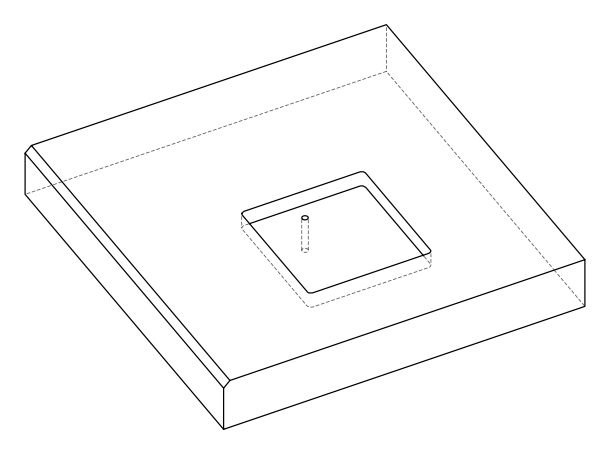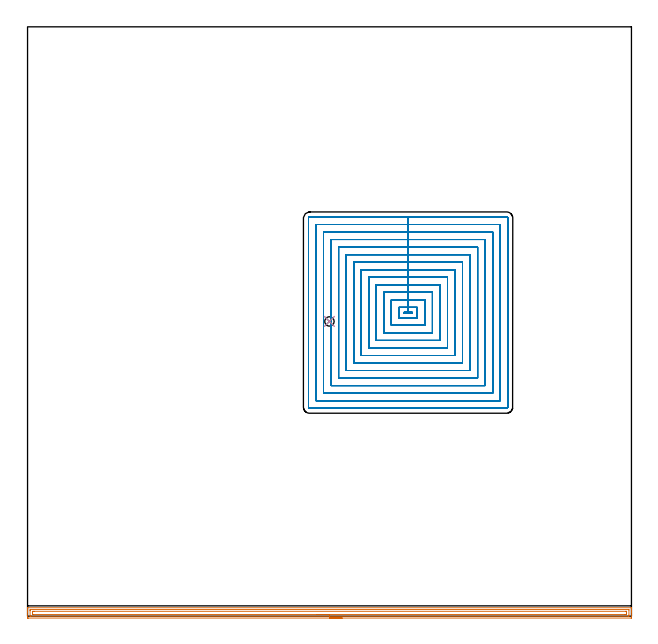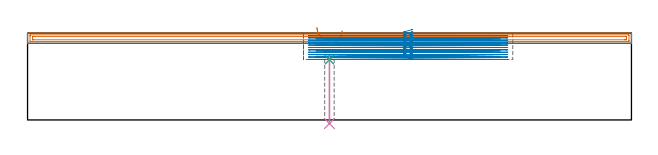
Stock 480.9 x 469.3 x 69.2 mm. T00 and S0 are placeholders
(PLAN: 4 operations, 3 tool changes, 110.4 min)
(1 AREA_MILL | FG_CHAMFER_SURFACE | UGT0205_001 | 11.77 min | 16171 mm3)
(2 MILL_RECTANGULAR_POCKET | POCKET_RECTANGULAR_STRAIGHT | NXT0201_009 | Follow Part, ap 2, ae 75% | 98.41 min | 560702 mm3)
(3 SPOT_DRILL | STEP1HOLE | NXT0321_9005460120000 | 0.03 min | 20 mm3)
(4 DRILL_THROUGH_HOLE_INTO_CENTER | STEP1HOLE | NXT0301_046 | 0.22 min | 2114 mm3)
(TOOL UGT0205_001 | Chamfer Mill 20 x 3 x 45 deg. | D20 FL50 Z2)
(TOOL NXT0201_009 | ENDMILL 8mm [2P460-0800-NA 1630] | D8 FL26 Z6)
(TOOL NXT0321_9005460120000 | NC Spot Drill, 142deg, 12mm, Carbide, Uncoated | D12 PA142 FL30 Z2)
(TOOL NXT0301_046 | Carbide Drill 7.5mm [860.1-0750-038A1-MM 2214] | D7.5 PA140 FL53 Z2)
(OP 1 AREA_MILL)
G17 G21 G94 G90
T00 M6
G54
G17 G0 G90 X250.45 Y-1.5 S1061 M3
G43 Z79.2 H0
Z71.
G94 G1 X250.412 Z70.128 F250.
X250.298 Z69.263
X250.109 Z68.412
X249.847 Z67.58
X249.513 Z66.774
X249.11 Z66.
X248.642 Z65.264
X248.11 Z64.572
X247.521 Z63.929
X246.878 Z63.339
X246.186 Z62.808
X245.45 Z62.34
X244.676 Z61.937
X243.87 Z61.603
X243.038 Z61.341
X242.186 Z61.152
X241.322 Z61.038
X240.45 Z61.
X0.616
X0.27 Y-1.497 Z61.002
X0.01 Y-1.492 Z61.006
X0. Y-1.228 Z61.269
Y3.488 Z65.983
Y4.039 Z66.536
Y4.377 Z66.873
Y4.927 Z67.423
Y5.265 Z67.76
Y5.94 Z68.44
Y6.284 Z68.784
X0.006 Y6.662 Z69.154
X0.01 Y6.697 Z69.188
X0.17 Y6.7 Z69.2
X480.73
X480.89 Y6.697 Z69.188
X480.894 Y6.662 Z69.154
X480.9 Y6.284 Z68.784
Y5.94 Z68.44
Y5.265 Z67.76
Y4.039 Z66.536
Y3.488 Z65.983
Y2.875 Z65.371
Y-0.953 Z61.544
X480.898 Y-1.23 Z61.267
X480.89 Y-1.492 Z61.006
X480.628 Y-1.499 Z60.999
X240.45 Y-1.5 Z61.
Y-0.086 Z62.414
X2.403 Y-0.085 Z62.415
X2.01 Y-0.065 Z62.435
X2.001 Y0.334 Z62.834
X2. Y4.377 Z66.877
X2.001 Y4.776 Z67.276
X2.01 Y5.265 Z67.765
X2.382 Y5.285 Z67.785
X2.403
X478.497
X478.89 Y5.265 Z67.765
X478.899 Y4.866 Z67.366
X478.9 Y0.823 Z63.323
X478.899 Y0.424 Z62.924
X478.89 Y-0.065 Z62.435
X478.518 Y-0.085 Z62.415
X478.497 Y-0.086 Z62.414
X240.45
Y1.328 Z63.828
X4.575
X4.189 Y1.33 Z63.83
X4.061 Y1.332 Z63.832
X4.023 Y1.335 Z63.835
X4.01 Y1.399 Z63.899
X4.004 Y1.523 Z64.023
X4.001 Y1.712 Z64.212
Y3.488 Z65.988
X4.002 Y3.675 Z66.175
X4.01 Y3.858 Z66.358
X4.189 Y3.864 Z66.364
X4.699 Y3.87 Z66.37
X5.083 Y3.871 Z66.371
X5.59 Y3.872 Z66.372
X476.325 Y3.871 Z66.371
X476.711 Y3.87 Z66.37
X476.839 Y3.868 Z66.368
X476.877 Y3.865 Z66.365
X476.89 Y3.801 Z66.301
X476.896 Y3.676 Z66.176
X476.899 Y3.488 Z65.988
Y1.712 Z64.212
X476.898 Y1.525 Z64.025
X476.89 Y1.342 Z63.842
X476.711 Y1.335 Z63.835
X476.202 Y1.33 Z63.83
X475.817 Y1.329 Z63.829
X475.31 Y1.328 Z63.828
X240.45
X239.578 Z63.866
X238.714 Z63.98
X237.862 Z64.169
X237.03 Z64.431
X236.224 Z64.765
X235.45 Z65.168
X234.714 Z65.637
X234.022 Z66.168
X233.379 Z66.757
X232.79 Z67.4
X232.258 Z68.093
X231.79 Z68.828
X231.387 Z69.602
X231.053 Z70.408
X230.791 Z71.24
X230.602 Z72.092
X230.488 Z72.957
X230.45 Z73.828
G0 Z79.2
M5
M2
(OP 2 MILL_RECTANGULAR_POCKET)
G17 G21 G94 G90
T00 M6
G54
G17 G0 G90 X305.729 Y241.6 S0 M3
G43 Z79.2 H1
Z72.2
G94 G1 X306.4 Z72.02 F250.
Y241.9 Z71.94
X299.7 Z70.144
Y241.6 Z70.064
X306.4 Z68.269
Y241.9 Z68.188
X303.05 Z67.291
X299.7 F500.
Y241.6
X306.4
Y241.9
X303.05
Y245.9
X295.7
Y237.6
X310.4
Y245.9
X303.05
Y251.9
X289.7
Y231.6
X316.4
Y251.9
X303.05
Y257.9
X283.7
Y225.6
X322.4
Y257.9
X303.05
Y263.9
X277.7
Y219.6
X328.4
Y263.9
X303.05
Y269.9
X271.7
Y213.6
X334.4
Y269.9
X303.05
Y275.9
X265.7
Y207.6
X340.4
Y275.9
X303.05
Y281.9
X259.7
Y201.6
X346.4
Y281.9
X303.05
Y287.9
X253.7
Y195.6
X352.4
Y287.9
X303.05
Y293.9
X247.7
Y189.6
X358.4
Y293.9
X303.05
Y299.9
X241.7
Y183.6
X364.4
Y299.9
X303.05
Y305.9
X235.7
Y177.6
X370.4
Y305.9
X303.05
Y311.9
X229.7
Y171.6
X376.4
Y311.9
X303.05
Y317.9
X224.6
G3 X223.7 Y317. R0.9
G1 Y166.5
G3 X224.6 Y165.6 R0.9
G1 X381.5
G3 X382.4 Y166.5 R0.9
G1 Y317.
G3 X381.5 Y317.9 R0.9
G1 X303.05
X302.05
G0 X305.729 Y241.6 Z70.291
G1 X306.4 Z70.111 F250.
Y241.9 Z70.031
X299.7 Z68.235
Y241.6 Z68.155
X306.4 Z66.36
Y241.9 Z66.279
X303.05 Z65.382
X299.7 F500.
Y241.6
X306.4
Y241.9
X303.05
Y245.9
X295.7
Y237.6
X310.4
Y245.9
X303.05
Y251.9
X289.7
Y231.6
X316.4
Y251.9
X303.05
Y257.9
X283.7
Y225.6
X322.4
Y257.9
X303.05
Y263.9
X277.7
Y219.6
X328.4
Y263.9
X303.05
Y269.9
X271.7
Y213.6
X334.4
Y269.9
X303.05
Y275.9
X265.7
Y207.6
X340.4
Y275.9
X303.05
Y281.9
X259.7
Y201.6
X346.4
Y281.9
X303.05
Y287.9
X253.7
Y195.6
X352.4
Y287.9
X303.05
Y293.9
X247.7
Y189.6
X358.4
Y293.9
X303.05
Y299.9
X241.7
Y183.6
X364.4
Y299.9
X303.05
Y305.9
X235.7
Y177.6
X370.4
Y305.9
X303.05
Y311.9
X229.7
Y171.6
X376.4
Y311.9
X303.05
Y317.9
X224.6
G3 X223.7 Y317. R0.9
G1 Y166.5
G3 X224.6 Y165.6 R0.9
G1 X381.5
G3 X382.4 Y166.5 R0.9
G1 Y317.
G3 X381.5 Y317.9 R0.9
G1 X303.05
X302.05
G0 X305.729 Y241.6 Z68.382
G1 X306.4 Z68.202 F250.
Y241.9 Z68.122
X299.7 Z66.326
Y241.6 Z66.246
X306.4 Z64.451
Y241.9 Z64.37
X303.05 Z63.473
X299.7 F500.
Y241.6
X306.4
Y241.9
X303.05
Y245.9
X295.7
Y237.6
X310.4
Y245.9
X303.05
Y251.9
X289.7
Y231.6
X316.4
Y251.9
X303.05
Y257.9
X283.7
Y225.6
X322.4
Y257.9
X303.05
Y263.9
X277.7
Y219.6
X328.4
Y263.9
X303.05
Y269.9
X271.7
Y213.6
X334.4
Y269.9
X303.05
Y275.9
X265.7
Y207.6
X340.4
Y275.9
X303.05
Y281.9
X259.7
Y201.6
X346.4
Y281.9
X303.05
Y287.9
X253.7
Y195.6
X352.4
Y287.9
X303.05
Y293.9
X247.7
Y189.6
X358.4
Y293.9
X303.05
Y299.9
X241.7
Y183.6
X364.4
Y299.9
X303.05
Y305.9
X235.7
Y177.6
X370.4
Y305.9
X303.05
Y311.9
X229.7
Y171.6
X376.4
Y311.9
X303.05
Y317.9
X224.6
G3 X223.7 Y317. R0.9
G1 Y166.5
G3 X224.6 Y165.6 R0.9
G1 X381.5
G3 X382.4 Y166.5 R0.9
G1 Y317.
G3 X381.5 Y317.9 R0.9
G1 X303.05
X302.05
G0 X305.729 Y241.6 Z66.473
G1 X306.4 Z66.293 F250.
Y241.9 Z66.212
X299.7 Z64.417
Y241.6 Z64.337
X306.4 Z62.542
Y241.9 Z62.461
X303.05 Z61.564
X299.7 F500.
Y241.6
X306.4
Y241.9
X303.05
Y245.9
X295.7
Y237.6
X310.4
Y245.9
X303.05
Y251.9
X289.7
Y231.6
X316.4
Y251.9
X303.05
Y257.9
X283.7
Y225.6
X322.4
Y257.9
X303.05
Y263.9
X277.7
Y219.6
X328.4
Y263.9
X303.05
Y269.9
X271.7
Y213.6
X334.4
Y269.9
X303.05
Y275.9
X265.7
Y207.6
X340.4
Y275.9
X303.05
Y281.9
X259.7
Y201.6
X346.4
Y281.9
X303.05
Y287.9
X253.7
Y195.6
X352.4
Y287.9
X303.05
Y293.9
X247.7
Y189.6
X358.4
Y293.9
X303.05
Y299.9
X241.7
Y183.6
X364.4
Y299.9
X303.05
Y305.9
X235.7
Y177.6
X370.4
Y305.9
X303.05
Y311.9
X229.7
Y171.6
X376.4
Y311.9
X303.05
Y317.9
X224.6
G3 X223.7 Y317. R0.9
G1 Y166.5
G3 X224.6 Y165.6 R0.9
G1 X381.5
G3 X382.4 Y166.5 R0.9
G1 Y317.
G3 X381.5 Y317.9 R0.9
G1 X303.05
X302.05
G0 X305.729 Y241.6 Z64.564
G1 X306.4 Z64.384 F250.
Y241.9 Z64.303
X299.7 Z62.508
Y241.6 Z62.428
X306.4 Z60.633
Y241.9 Z60.552
X303.05 Z59.654
X299.7 F500.
Y241.6
X306.4
Y241.9
X303.05
Y245.9
X295.7
Y237.6
X310.4
Y245.9
X303.05
Y251.9
X289.7
Y231.6
X316.4
Y251.9
X303.05
Y257.9
X283.7
Y225.6
X322.4
Y257.9
X303.05
Y263.9
X277.7
Y219.6
X328.4
Y263.9
X303.05
Y269.9
X271.7
Y213.6
X334.4
Y269.9
X303.05
Y275.9
X265.7
Y207.6
X340.4
Y275.9
X303.05
Y281.9
X259.7
Y201.6
X346.4
Y281.9
X303.05
Y287.9
X253.7
Y195.6
X352.4
Y287.9
X303.05
Y293.9
X247.7
Y189.6
X358.4
Y293.9
X303.05
Y299.9
X241.7
Y183.6
X364.4
Y299.9
X303.05
Y305.9
X235.7
Y177.6
X370.4
Y305.9
X303.05
Y311.9
X229.7
Y171.6
X376.4
Y311.9
X303.05
Y317.9
X224.6
G3 X223.7 Y317. R0.9
G1 Y166.5
G3 X224.6 Y165.6 R0.9
G1 X381.5
G3 X382.4 Y166.5 R0.9
G1 Y317.
G3 X381.5 Y317.9 R0.9
G1 X303.05
X302.05
G0 X305.729 Y241.6 Z62.654
G1 X306.4 Z62.475 F250.
Y241.9 Z62.394
X299.7 Z60.599
Y241.6 Z60.519
X306.4 Z58.723
Y241.9 Z58.643
X303.05 Z57.745
X299.7 F500.
Y241.6
X306.4
Y241.9
X303.05
Y245.9
X295.7
Y237.6
X310.4
Y245.9
X303.05
Y251.9
X289.7
Y231.6
X316.4
Y251.9
X303.05
Y257.9
X283.7
Y225.6
X322.4
Y257.9
X303.05
Y263.9
X277.7
Y219.6
X328.4
Y263.9
X303.05
Y269.9
X271.7
Y213.6
X334.4
Y269.9
X303.05
Y275.9
X265.7
Y207.6
X340.4
Y275.9
X303.05
Y281.9
X259.7
Y201.6
X346.4
Y281.9
X303.05
Y287.9
X253.7
Y195.6
X352.4
Y287.9
X303.05
Y293.9
X247.7
Y189.6
X358.4
Y293.9
X303.05
Y299.9
X241.7
Y183.6
X364.4
Y299.9
X303.05
Y305.9
X235.7
Y177.6
X370.4
Y305.9
X303.05
Y311.9
X229.7
Y171.6
X376.4
Y311.9
X303.05
Y317.9
X224.6
G3 X223.7 Y317. R0.9
G1 Y166.5
G3 X224.6 Y165.6 R0.9
G1 X381.5
G3 X382.4 Y166.5 R0.9
G1 Y317.
G3 X381.5 Y317.9 R0.9
G1 X303.05
X302.05
G0 X305.729 Y241.6 Z60.745
G1 X306.4 Z60.566 F250.
Y241.9 Z60.485
X299.7 Z58.69
Y241.6 Z58.61
X306.4 Z56.814
Y241.9 Z56.734
X303.05 Z55.836
X299.7 F500.
Y241.6
X306.4
Y241.9
X303.05
Y245.9
X295.7
Y237.6
X310.4
Y245.9
X303.05
Y251.9
X289.7
Y231.6
X316.4
Y251.9
X303.05
Y257.9
X283.7
Y225.6
X322.4
Y257.9
X303.05
Y263.9
X277.7
Y219.6
X328.4
Y263.9
X303.05
Y269.9
X271.7
Y213.6
X334.4
Y269.9
X303.05
Y275.9
X265.7
Y207.6
X340.4
Y275.9
X303.05
Y281.9
X259.7
Y201.6
X346.4
Y281.9
X303.05
Y287.9
X253.7
Y195.6
X352.4
Y287.9
X303.05
Y293.9
X247.7
Y189.6
X358.4
Y293.9
X303.05
Y299.9
X241.7
Y183.6
X364.4
Y299.9
X303.05
Y305.9
X235.7
Y177.6
X370.4
Y305.9
X303.05
Y311.9
X229.7
Y171.6
X376.4
Y311.9
X303.05
Y317.9
X224.6
G3 X223.7 Y317. R0.9
G1 Y166.5
G3 X224.6 Y165.6 R0.9
G1 X381.5
G3 X382.4 Y166.5 R0.9
G1 Y317.
G3 X381.5 Y317.9 R0.9
G1 X303.05
X302.05
G0 X305.729 Y241.6 Z58.836
G1 X306.4 Z58.657 F250.
Y241.9 Z58.576
X299.7 Z56.781
Y241.6 Z56.701
X306.4 Z54.905
Y241.9 Z54.825
X303.05 Z53.927
X299.7 F500.
Y241.6
X306.4
Y241.9
X303.05
Y245.9
X295.7
Y237.6
X310.4
Y245.9
X303.05
Y251.9
X289.7
Y231.6
X316.4
Y251.9
X303.05
Y257.9
X283.7
Y225.6
X322.4
Y257.9
X303.05
Y263.9
X277.7
Y219.6
X328.4
Y263.9
X303.05
Y269.9
X271.7
Y213.6
X334.4
Y269.9
X303.05
Y275.9
X265.7
Y207.6
X340.4
Y275.9
X303.05
Y281.9
X259.7
Y201.6
X346.4
Y281.9
X303.05
Y287.9
X253.7
Y195.6
X352.4
Y287.9
X303.05
Y293.9
X247.7
Y189.6
X358.4
Y293.9
X303.05
Y299.9
X241.7
Y183.6
X364.4
Y299.9
X303.05
Y305.9
X235.7
Y177.6
X370.4
Y305.9
X303.05
Y311.9
X229.7
Y171.6
X376.4
Y311.9
X303.05
Y317.9
X224.6
G3 X223.7 Y317. R0.9
G1 Y166.5
G3 X224.6 Y165.6 R0.9
G1 X381.5
G3 X382.4 Y166.5 R0.9
G1 Y317.
G3 X381.5 Y317.9 R0.9
G1 X303.05
X302.05
G0 X305.729 Y241.6 Z56.927
G1 X306.4 Z56.747 F250.
Y241.9 Z56.667
X299.7 Z54.872
Y241.6 Z54.791
X306.4 Z52.996
Y241.9 Z52.916
X303.05 Z52.018
X299.7 F500.
Y241.6
X306.4
Y241.9
X303.05
Y245.9
X295.7
Y237.6
X310.4
Y245.9
X303.05
Y251.9
X289.7
Y231.6
X316.4
Y251.9
X303.05
Y257.9
X283.7
Y225.6
X322.4
Y257.9
X303.05
Y263.9
X277.7
Y219.6
X328.4
Y263.9
X303.05
Y269.9
X271.7
Y213.6
X334.4
Y269.9
X303.05
Y275.9
X265.7
Y207.6
X340.4
Y275.9
X303.05
Y281.9
X259.7
Y201.6
X346.4
Y281.9
X303.05
Y287.9
X253.7
Y195.6
X352.4
Y287.9
X303.05
Y293.9
X247.7
Y189.6
X358.4
Y293.9
X303.05
Y299.9
X241.7
Y183.6
X364.4
Y299.9
X303.05
Y305.9
X235.7
Y177.6
X370.4
Y305.9
X303.05
Y311.9
X229.7
Y171.6
X376.4
Y311.9
X303.05
Y317.9
X224.6
G3 X223.7 Y317. R0.9
G1 Y166.5
G3 X224.6 Y165.6 R0.9
G1 X381.5
G3 X382.4 Y166.5 R0.9
G1 Y317.
G3 X381.5 Y317.9 R0.9
G1 X303.05
X302.05
G0 X305.729 Y241.6 Z55.018
G1 X306.4 Z54.838 F250.
Y241.9 Z54.758
X299.7 Z52.963
Y241.6 Z52.882
X306.4 Z51.087
Y241.9 Z51.007
X303.05 Z50.109
X299.7 F500.
Y241.6
X306.4
Y241.9
X303.05
Y245.9
X295.7
Y237.6
X310.4
Y245.9
X303.05
Y251.9
X289.7
Y231.6
X316.4
Y251.9
X303.05
Y257.9
X283.7
Y225.6
X322.4
Y257.9
X303.05
Y263.9
X277.7
Y219.6
X328.4
Y263.9
X303.05
Y269.9
X271.7
Y213.6
X334.4
Y269.9
X303.05
Y275.9
X265.7
Y207.6
X340.4
Y275.9
X303.05
Y281.9
X259.7
Y201.6
X346.4
Y281.9
X303.05
Y287.9
X253.7
Y195.6
X352.4
Y287.9
X303.05
Y293.9
X247.7
Y189.6
X358.4
Y293.9
X303.05
Y299.9
X241.7
Y183.6
X364.4
Y299.9
X303.05
Y305.9
X235.7
Y177.6
X370.4
Y305.9
X303.05
Y311.9
X229.7
Y171.6
X376.4
Y311.9
X303.05
Y317.9
X224.6
G3 X223.7 Y317. R0.9
G1 Y166.5
G3 X224.6 Y165.6 R0.9
G1 X381.5
G3 X382.4 Y166.5 R0.9
G1 Y317.
G3 X381.5 Y317.9 R0.9
G1 X303.05
X302.05
G0 X305.729 Y241.6 Z53.109
G1 X306.4 Z52.929 F250.
Y241.9 Z52.849
X299.7 Z51.054
Y241.6 Z50.973
X306.4 Z49.178
Y241.9 Z49.098
X303.05 Z48.2
X299.7 F500.
Y241.6
X306.4
Y241.9
X303.05
Y245.9
X295.7
Y237.6
X310.4
Y245.9
X303.05
Y251.9
X289.7
Y231.6
X316.4
Y251.9
X303.05
Y257.9
X283.7
Y225.6
X322.4
Y257.9
X303.05
Y263.9
X277.7
Y219.6
X328.4
Y263.9
X303.05
Y269.9
X271.7
Y213.6
X334.4
Y269.9
X303.05
Y275.9
X265.7
Y207.6
X340.4
Y275.9
X303.05
Y281.9
X259.7
Y201.6
X346.4
Y281.9
X303.05
Y287.9
X253.7
Y195.6
X352.4
Y287.9
X303.05
Y293.9
X247.7
Y189.6
X358.4
Y293.9
X303.05
Y299.9
X241.7
Y183.6
X364.4
Y299.9
X303.05
Y305.9
X235.7
Y177.6
X370.4
Y305.9
X303.05
Y311.9
X229.7
Y171.6
X376.4
Y311.9
X303.05
Y317.9
X224.6
G3 X223.7 Y317. R0.9
G1 Y166.5
G3 X224.6 Y165.6 R0.9
G1 X381.5
G3 X382.4 Y166.5 R0.9
G1 Y317.
G3 X381.5 Y317.9 R0.9
G1 X303.05
X302.05
G0 Z79.2
M5
M2
(OP 3 SPOT_DRILL)
G17 G21 G94 G90
T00 M6
G54
G17 G0 G90 X240.4 Y234.7 S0 M3
G43 Z79.2 H0
G94 G81 G98 Z47.873 F250. R51.2
G80
M5
M2
(OP 4 DRILL_THROUGH_HOLE_INTO_CENTER)
G17 G21 G94 G90
T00 M6
G54
G17 G0 G90 X240.4 Y234.7 S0 M3
G43 Z79.2 H1
G94 G73 G98 Z-2.865 F250. Q7.295 R50.2
G80
M5
M2
